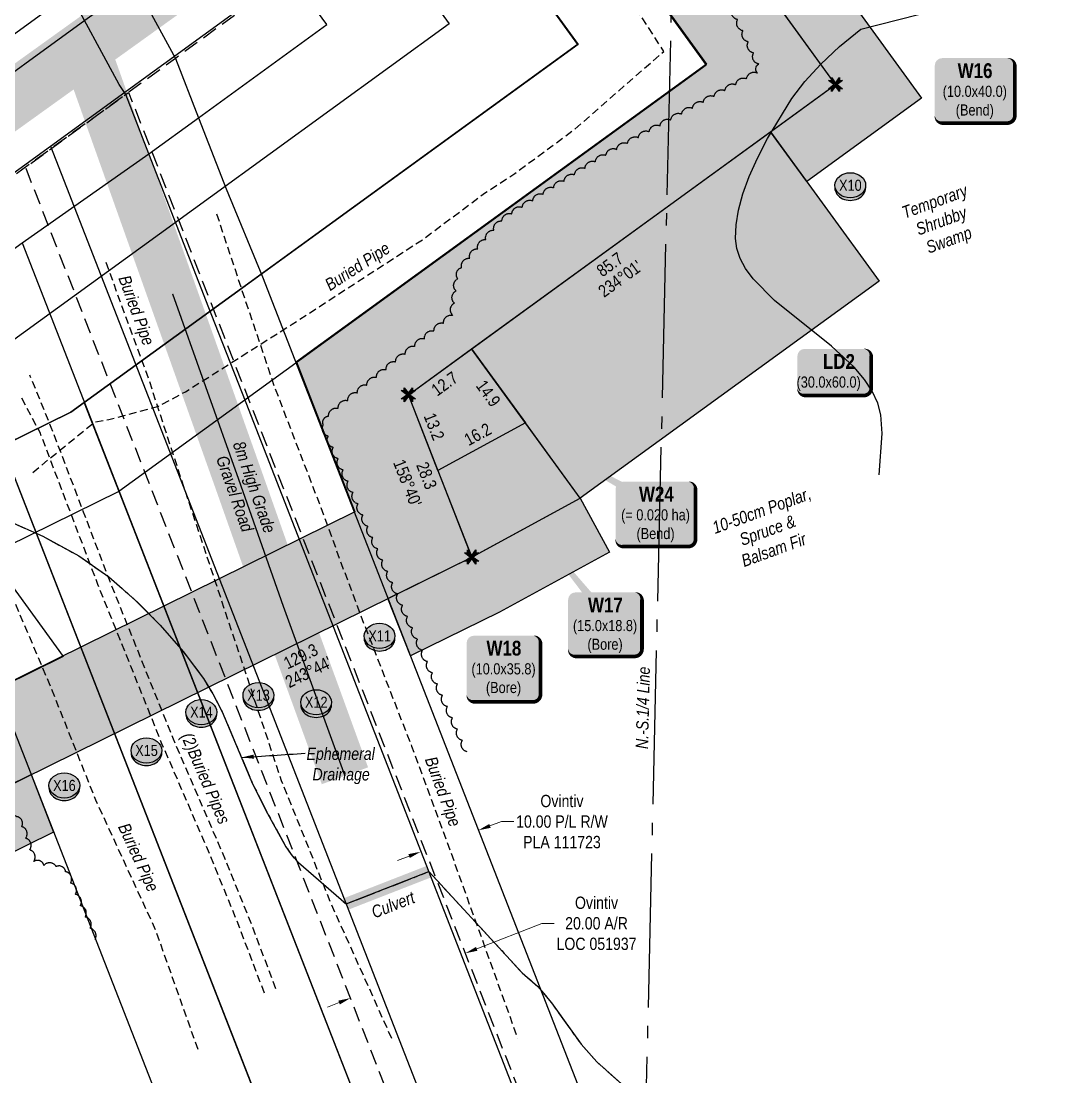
# Model space of a CAD drawing. Extents: x 391856 to 401992, y 6055951 to 6064954.
# Drawn here: x 393335 to 394171, y 6060499 to 6061356 of the extents above; entities that cross this region are included whole.
import ezdxf
from ezdxf.enums import TextEntityAlignment as Align

# ---------------------------------------------------------------- set-up
doc = ezdxf.new("R2010")
doc.units = 0
doc.header["$LTSCALE"] = 5
doc.header["$PDSIZE"] = 0.5
for name, pattern in [('0', [1, 1, 0]), ('foc-ACCESSROAD', [3.75, 2.5, -1.25]), ('foc-QUARTERLINE', [33, 25, -3, 2, -3]), ('foc-TOPO-ephemeral', [6.25, 3.125, -0.625, 0.625, -0.625, 0.625, -0.625]), ('UG_PIPE', [1.875, 1.25, -0.625])]:
    doc.linetypes.add(name, pattern=pattern)
doc.layers.get('Defpoints').update_dxf_attribs({"color": 9})
for name, color, linetype, lineweight in [('AS-GENERAL', 48, 'Continuous', 18), ('F-AR-T', 190, 'Continuous', 9), ('F-RW-T', 190, 'Continuous', 9), ('T-TEXT', 48, 'Continuous', 18)]:
    doc.layers.add(name, color=color, linetype=linetype, lineweight=lineweight)
for name, color, linetype in [('AS-PIPE-UG', 44, 'UG_PIPE'), ('AS-PIPE-UG-T', 44, 'Continuous'), ('AS-ROADS', 254, 'Continuous'), ('C-RW', 13, 'Continuous'), ('F-AR', 190, 'foc-ACCESSROAD'), ('F-RW', 190, 'Continuous'), ('L-BD1', 253, 'Continuous'), ('L-MON', 1, 'Continuous'), ('L-QSEC', 8, 'foc-QUARTERLINE'), ('P-CROSSINGS', 250, 'Continuous'), ('P-PROPOSED', 10, 'Continuous'), ('P-PROPOSED-H', 21, 'Continuous'), ('P-TEMP-BLOCKS', 250, 'Continuous'), ('P-TEMP-BLUE', 146, 'Continuous'), ('T-BUSH', 110, '0'), ('T-BUSH-T', 110, 'Continuous'), ('T-DRAW', 143, 'foc-TOPO-ephemeral'), ('T-WATER-T', 170, 'Continuous'), ('WETLAND', 143, 'Continuous'), ('WETLAND-T', 146, 'Continuous')]:
    doc.layers.add(name, color=color, linetype=linetype)
doc.layers.add('P-TEMP-BLUE-H', color=7, linetype='Continuous', true_color=0x99e6ff)
doc.styles.add('80', font='ARIALN.TTF', dxfattribs={"height": 10})
doc.styles.add('80CG', font='ARIALN.TTF', dxfattribs={"height": 10})
doc.styles.add('80L', font='ARIALN.TTF', dxfattribs={"height": 10})
doc.styles.add('BOLD', font='ARIALNB.TTF')
doc.styles.add('Crossing', font='ARIALN.TTF', dxfattribs={"height": 10})
doc.styles.add('foc-LtypeFont', font='ARIALN.TTF', dxfattribs={"height": 7.35})
doc.linetypes.add('foc-TOPO-flowdirection-NOLINE', pattern='A,0,[">",foc-LtypeFont,S=0.3,R=0,X=0,Y=-0.945],-20,[">",foc-LtypeFont,S=0.3,R=0,X=0,Y=-0.945],0', length=20)
doc.dimstyles.new('Compass 5 000', dxfattribs={"dimscale": 5, "dimtxt": 9, "dimasz": 2, "dimexe": 0.2, "dimexo": 0.0625, "dimgap": 0.5, "dimtad": 0, "dimtih": 1, "dimtoh": 1, "dimzin": 0, "dimdsep": 46, "dimtxsty": '80CG', "dimcen": 0.1, "dimse1": 1, "dimse2": 1, "dimclrd": 256, "dimclrt": 256, "dimaunit": 1, "dimadec": 4, "dimazin": 0, "dimtfac": 0.06, "dimtofl": 0, "dimtmove": 0, "dimatfit": 1, "dimfxl": 0.2, "dimtolj": 1, "dimtzin": 0, "dimlwd": -1, "dimarcsym": 0})

# ---------------------------------------------------------------- blocks, each defined once
blk = doc.blocks.new('*U153')
at = {"true_color": 0x99e6ff}
h = blk.add_hatch(color=141, dxfattribs=at)
edge = h.paths.add_edge_path()
edge.add_line((-24, -35.25), (24, -35.25))
edge.add_arc((24, -29.25), 6, 270, 360)
edge.add_line((30, -29.25), (30, 12.5))
edge.add_arc((24, 12.5), 6, 0, 90)
edge.add_line((24, 18.5), (-24, 18.5))
edge.add_arc((-24, 12.5), 6, 90, 180)
edge.add_line((-30, 12.5), (-30, -29.25))
edge.add_arc((-24, -29.25), 6, 180, 270)
at = {"color": 250, "flags": 128}
blk.add_lwpolyline([(-24, -35.25, 3, 3, 0), (24, -35.25, 3, 3, 0.414214), (30, -29.25, 3, 3, 0), (30, 12.5, 3, 0, 0.414214), (24, 18.5, 0, 0, 0), (-24, 18.5, 0, 0, 0.414214), (-30, 12.5, 0, 0, 0), (-30, -29.25, 0, 3, 0.414214)], format="xyseb", close=True, dxfattribs=at)
at = {"flags": 128}
blk.add_lwpolyline([(-15.81, 2.55, 0, 7.5, 0), (0, 0, 0, 0, 0)], format="xyseb", dxfattribs=at)
at = {"color": 250}
for tag, p, height, style in [('TEMP_AREA_W1_001', (-9.21, 2.24), 12, 'BOLD'), ('ENTER_TEXT_001', (-30.66, -12.93), 9, '80')]:
    blk.add_attdef(tag, p, '', height=height, dxfattribs=dict(at, style=style))
blk = doc.blocks.new('*U151')
at = {"true_color": 0x99e6ff}
h = blk.add_hatch(color=141, dxfattribs=at)
edge = h.paths.add_edge_path()
edge.add_line((-24, -19.36), (24, -19.36))
edge.add_arc((24, -13.36), 6, 270, 360)
edge.add_line((30, -13.36), (30, 12.5))
edge.add_arc((24, 12.5), 6, 0, 90)
edge.add_line((24, 18.5), (-24, 18.5))
edge.add_arc((-24, 12.5), 6, 90, 180)
edge.add_line((-30, 12.5), (-30, -13.36))
edge.add_arc((-24, -13.36), 6, 180, 270)
at = {"color": 250, "flags": 128}
blk.add_lwpolyline([(-24, -19.36, 3, 3, 0), (24, -19.36, 3, 3, 0.414214), (30, -13.36, 3, 3, 0), (30, 12.5, 3, 0, 0.414214), (24, 18.5, 0, 0, 0), (-24, 18.5, 0, 0, 0.414214), (-30, 12.5, 0, 0, 0), (-30, -13.36, 0, 3, 0.414214)], format="xyseb", close=True, dxfattribs=at)
at = {"flags": 128}
blk.add_lwpolyline([(-12.84, 5.41, 0, 7.5, 0), (0, 0, 0, 0, 0)], format="xyseb", dxfattribs=at)
at = {"color": 250}
for tag, p, height, style in [('TEMP_AREA_W1_001', (-9.21, 2.24), 12, 'BOLD'), ('ENTER_TEXT_001', (-30.66, -12.93), 9, '80')]:
    blk.add_attdef(tag, p, '', height=height, dxfattribs=dict(at, style=style))
blk = doc.blocks.new('*U152')
at = {"true_color": 0x99e6ff}
h = blk.add_hatch(color=141, dxfattribs=at)
edge = h.paths.add_edge_path()
edge.add_line((-24, -33.48), (24, -33.48))
edge.add_arc((24, -27.48), 6, 270, 360)
edge.add_line((30, -27.48), (30, 12.5))
edge.add_arc((24, 12.5), 6, 0, 90)
edge.add_line((24, 18.5), (-24, 18.5))
edge.add_arc((-24, 12.5), 6, 90, 180)
edge.add_line((-30, 12.5), (-30, -27.48))
edge.add_arc((-24, -27.48), 6, 180, 270)
at = {"flags": 128}
blk.add_lwpolyline([(-69.34, 85.49, 0, 7.5, 0), (0, 0, 0, 0, 0)], format="xyseb", dxfattribs=at)
at = {"color": 250, "flags": 128}
blk.add_lwpolyline([(-24, -33.48, 3, 3, 0), (24, -33.48, 3, 3, 0.414214), (30, -27.48, 3, 3, 0), (30, 12.5, 3, 0, 0.414214), (24, 18.5, 0, 0, 0), (-24, 18.5, 0, 0, 0.414214), (-30, 12.5, 0, 0, 0), (-30, -27.48, 0, 3, 0.414214)], format="xyseb", close=True, dxfattribs=at)
at = {"color": 250}
for tag, p, height, style in [('TEMP_AREA_W1_001', (-9.21, 2.24), 12, 'BOLD'), ('ENTER_TEXT_001', (-30.66, -12.93), 9, '80')]:
    blk.add_attdef(tag, p, '', height=height, dxfattribs=dict(at, style=style))
blk = doc.blocks.new('*D144')
at = {"layer": 'Defpoints', "color": 0, "transparency": 16777216}
for p in [(393619.81, 6060793.01), (393526.63, 6060756.65), (393602.19, 6060563)]:
    blk.add_point(p, dxfattribs=at)
at = {"layer": 'F-AR-T', "transparency": 16777216}
for p, q in [((393704.69, 6060602.99), (393757.66, 6060623.66)), ((393757.66, 6060623.66), (393767.66, 6060623.66)), ((393592.87, 6060559.36), (393583.56, 6060555.73))]:
    blk.add_line(p, q, dxfattribs=at)
for points in [[(393704.08, 6060604.55), (393705.3, 6060601.44), (393695.37, 6060599.36)], [(393592.27, 6060560.92), (393593.48, 6060557.81), (393602.19, 6060563)]]:
    blk.add_solid(points, dxfattribs=at)
at = {"layer": 'F-AR-T', "transparency": 16777216, "insert": (393801.97, 6060623.66), "char_height": 10, "attachment_point": 5, "style": '80CG'}
blk.add_mtext('\\A1;Ovintiv\\P20.00 A/R\\PLOC 051937', dxfattribs=at)
blk = doc.blocks.new('*D146')
at = {"layer": 'Defpoints', "color": 0, "transparency": 16777216}
for p in [(393706.05, 6060699.28), (393975.61, 6059975.68), (393928.71, 6059958.21)]:
    blk.add_point(p, dxfattribs=at)
at = {"layer": 'F-RW-T', "transparency": 16777216}
for p, q in [((393715.42, 6060702.77), (393724.82, 6060706.27)), ((393724.82, 6060706.27), (393734.82, 6060706.27)), ((393649.78, 6060678.32), (393640.41, 6060674.83))]:
    blk.add_line(p, q, dxfattribs=at)
for points in [[(393714.84, 6060704.34), (393716, 6060701.21), (393706.05, 6060699.28)], [(393649.2, 6060679.88), (393650.36, 6060676.76), (393659.15, 6060681.81)]]:
    blk.add_solid(points, dxfattribs=at)
at = {"layer": 'F-RW-T', "transparency": 16777216, "insert": (393773.9, 6060706.27), "char_height": 10, "attachment_point": 5, "style": '80CG'}
blk.add_mtext('\\A1;Ovintiv\\P10.00 P/L R/W\\PPLA 111723', dxfattribs=at)
blk = doc.blocks.new('TEMP')
h = blk.add_hatch(color=255)
h.dxf.hatch_style = 1
h.paths.add_polyline_path([(0, 0.25), (-0.67, 1.15), (-0.67, 0.67), (-1.15, 0.67), (-0.25, 0), (-1.15, -0.67), (-0.67, -0.67), (-0.67, -1.15), (0, -0.25), (0.67, -1.15), (0.67, -0.67), (1.15, -0.67), (0.25, 0), (1.15, 0.67), (0.67, 0.67), (0.67, 1.15)])
h.paths.add_polyline_path([(0.57, 0.85), (0.57, 0.57), (0.85, 0.57), (0.08, 0), (0.85, -0.57), (0.57, -0.57), (0.57, -0.85), (0, -0.08), (-0.57, -0.85), (-0.57, -0.57), (-0.85, -0.57), (-0.08, 0), (-0.85, 0.57), (-0.57, 0.57), (-0.57, 0.85), (0, 0.08)], flags=16)
h = blk.add_hatch(color=1)
h.dxf.hatch_style = 1
h.paths.add_polyline_path([(0, 0.08), (-0.57, 0.85), (-0.57, 0.57), (-0.85, 0.57), (-0.08, 0), (-0.85, -0.57), (-0.57, -0.57), (-0.57, -0.85), (0, -0.08), (0.57, -0.85), (0.57, -0.57), (0.85, -0.57), (0.08, 0), (0.85, 0.57), (0.57, 0.57), (0.57, 0.85)])
at = {"color": 1}
for p, q in [((-0.08, 0), (0.08, 0)), ((0, 0.08), (0, -0.08))]:
    blk.add_line(p, q, dxfattribs=at)
at = {"color": 255, "flags": 128}
blk.add_lwpolyline([(-0.25, 0), (-1.15, 0.67), (-0.67, 0.67), (-0.67, 1.15), (0, 0.25), (0.67, 1.15), (0.67, 0.67), (1.15, 0.67), (0.25, 0), (1.15, -0.67), (0.67, -0.67), (0.67, -1.15), (0, -0.25), (-0.67, -1.15), (-0.67, -0.67), (-1.15, -0.67)], close=True, dxfattribs=at)
at = {"color": 1, "flags": 128}
blk.add_lwpolyline([(-0.08, 0), (-0.85, 0.57), (-0.57, 0.57), (-0.57, 0.85), (0, 0.08), (0.57, 0.85), (0.57, 0.57), (0.85, 0.57), (0.08, 0), (0.85, -0.57), (0.57, -0.57), (0.57, -0.85), (0, -0.08), (-0.57, -0.85), (-0.57, -0.57), (-0.85, -0.57)], close=True, dxfattribs=at)
blk = doc.blocks.new('*U150')
at = {"true_color": 0x99e6ff}
h = blk.add_hatch(color=141, dxfattribs=at)
edge = h.paths.add_edge_path()
edge.add_line((-26.5, -34.2), (26.5, -34.2))
edge.add_arc((26.5, -28.2), 6, 270, 360)
edge.add_line((32.5, -28.2), (32.5, 12.5))
edge.add_arc((26.5, 12.5), 6, 0, 90)
edge.add_line((26.5, 18.5), (-26.5, 18.5))
edge.add_arc((-26.5, 12.5), 6, 90, 180)
edge.add_line((-32.5, 12.5), (-32.5, -28.2))
edge.add_arc((-26.5, -28.2), 6, 180, 270)
at = {"color": 250, "flags": 128}
blk.add_lwpolyline([(-26.5, -34.2, 3, 3, 0), (26.5, -34.2, 3, 3, 0.414214), (32.5, -28.2, 3, 3, 0), (32.5, 12.5, 3, 0, 0.414214), (26.5, 18.5, 0, 0, 0), (-26.5, 18.5, 0, 0, 0.414214), (-32.5, 12.5, 0, 0, 0), (-32.5, -28.2, 0, 3, 0.414214)], format="xyseb", close=True, dxfattribs=at)
at = {"flags": 128}
blk.add_lwpolyline([(-26.01, -5.61, 0, 7.5, 0), (0, 0, 0, 0, 0)], format="xyseb", dxfattribs=at)
at = {"color": 250}
for tag, p, height, style in [('TEMP_AREA_W1_001', (-9.21, 2.24), 12, 'BOLD'), ('ENTER_TEXT_001', (-30.66, -12.93), 9, '80')]:
    blk.add_attdef(tag, p, '', height=height, dxfattribs=dict(at, style=style))
blk = doc.blocks.new('xing2')
h = blk.add_hatch(color=50)
h.dxf.hatch_style = 1
edge = h.paths.add_edge_path()
edge.add_ellipse((0, 0), major_axis=(-12.5, 0), ratio=0.816297, start_angle=0, end_angle=360)
h = blk.add_hatch(color=250)
h.dxf.hatch_style = 1
edge = h.paths.add_edge_path()
edge.add_ellipse((0, -2.05), major_axis=(-12.5, 0), ratio=0.816297, start_angle=0, end_angle=180)
edge.add_line((12.5, -2.05), (12.5, 0))
edge.add_ellipse((0, 0), major_axis=(-12.5, 0), ratio=0.816297, start_angle=0, end_angle=180, ccw=False)
edge.add_line((-12.5, 0), (-12.5, -2.05))
at = {"color": 250}
blk.add_ellipse((0, 0), major_axis=(-12.5, 0), ratio=0.816297, dxfattribs=at)
blk.add_ellipse((0, -2.05), major_axis=(-12.5, 0), ratio=0.816297, start_param=0, end_param=3.141593, dxfattribs=at)
at = {"color": 250, "style": 'Crossing'}
blk.add_attdef('CROSSING', text='', height=9, dxfattribs=at).set_placement((0.09, 0.02), align=Align.MIDDLE_CENTER)
at = {"color": 250, "style": 'Crossing', "flags": 1}
for tag, p in [('OWNER', (0.09, -12.49)), ('DESCRIPTION', (0.09, -25.77)), ('LOCATION', (0.09, -39.3)), ('DWG_REF', (0.09, -52.84))]:
    blk.add_attdef(tag, text='', height=9, dxfattribs=at).set_placement(p, align=Align.MIDDLE_CENTER)
blk = doc.blocks.new('*U254')
at = {"true_color": 0x99e6ff}
h = blk.add_hatch(color=141, dxfattribs=at)
edge = h.paths.add_edge_path()
edge.add_line((-26.5, -34.2), (26.5, -34.2))
edge.add_arc((26.5, -28.2), 6, 270, 360)
edge.add_line((32.5, -28.2), (32.5, 12.5))
edge.add_arc((26.5, 12.5), 6, 0, 90)
edge.add_line((26.5, 18.5), (-26.5, 18.5))
edge.add_arc((-26.5, 12.5), 6, 90, 180)
edge.add_line((-32.5, 12.5), (-32.5, -28.2))
edge.add_arc((-26.5, -28.2), 6, 180, 270)
at = {"flags": 128}
blk.add_lwpolyline([(-118.68, 65.74, 0, 7.5, 0), (0, 0, 0, 0, 0)], format="xyseb", dxfattribs=at)
at = {"color": 250, "flags": 128}
blk.add_lwpolyline([(-26.5, -34.2, 3, 3, 0), (26.5, -34.2, 3, 3, 0.414214), (32.5, -28.2, 3, 3, 0), (32.5, 12.5, 3, 0, 0.414214), (26.5, 18.5, 0, 0, 0), (-26.5, 18.5, 0, 0, 0.414214), (-32.5, 12.5, 0, 0, 0), (-32.5, -28.2, 0, 3, 0.414214)], format="xyseb", close=True, dxfattribs=at)
at = {"color": 250}
for tag, p, height, style in [('TEMP_AREA_W1_001', (-9.21, 2.24), 12, 'BOLD'), ('ENTER_TEXT_001', (-30.66, -12.93), 9, '80')]:
    blk.add_attdef(tag, p, '', height=height, dxfattribs=dict(at, style=style))

msp = doc.modelspace()

# ---------------------------------------------------------------- hatches: boundary and pattern name
at = {"layer": 'P-PROPOSED-H'}
h = msp.add_hatch(color=256, dxfattribs=at)
h.dxf.hatch_style = 1
h.paths.add_polyline_path([(394050.214, 6061603.615), (394006.097, 6061664.267), (393768.327, 6061491.32), (393891.37, 6061321.399), (393558.245, 6061079.499), (393605.71, 6060957.896), (393075.864, 6060696.446), (393023.159, 6060641.287), (392529.649, 6061046.609), (392482.049, 6060988.651), (393029.321, 6060539.174), (393120.935, 6060635.052), (393700.591, 6060921.081), (393649.164, 6061052.833), (393996.045, 6061304.721), (393872.967, 6061474.69)])
at = {"layer": 'P-TEMP-BLUE-H'}
h = msp.add_hatch(color=256, dxfattribs=at)
h.dxf.hatch_style = 1
h.paths.add_polyline_path([(393972.698, 6061225.976), (393943.319, 6061266.434), (393996.045, 6061304.721), (393946.248, 6061373.49), (393986.746, 6061402.815), (394065.828, 6061293.603)])
h = msp.add_hatch(color=256, dxfattribs=at)
h.dxf.hatch_style = 1
h.paths.add_polyline_path([(393943.319, 6061266.434), (394031.46, 6061145.064), (393788.719, 6060968.782), (393700.571, 6061090.162)])
h = msp.add_hatch(color=256, dxfattribs=at)
h.dxf.hatch_style = 1
h.paths.add_polyline_path([(393673.109, 6060991.488), (393649.164, 6061052.833), (393700.571, 6061090.162), (393744.261, 6061030)])
h = msp.add_hatch(color=256, dxfattribs=at)
h.dxf.hatch_style = 1
h.paths.add_polyline_path([(393700.591, 6060921.081), (393788.719, 6060968.782), (393744.261, 6061030), (393673.109, 6060991.488)])
h = msp.add_hatch(color=256, dxfattribs=at)
h.dxf.hatch_style = 1
h.paths.add_polyline_path([(393632.576, 6060887.519), (393700.085, 6060920.827), (393788.719, 6060968.782), (393812.501, 6060925.087), (393723.107, 6060876.432), (393650.824, 6060840.768)])
h = msp.add_hatch(color=256, dxfattribs=at)
h.dxf.hatch_style = 1
h.paths.add_polyline_path([(393342.849, 6060744.554), (393361.094, 6060697.802), (393183.681, 6060610.258), (393161.558, 6060655.097)])

# ---------------------------------------------------------------- linework, layer by layer
at = {"layer": 'AS-GENERAL', "const_width": 10, "flags": 128}
msp.add_lwpolyline([(393665.839, 6060665.664), (393598.614, 6060639.426)], dxfattribs=at)
at = {"layer": 'AS-PIPE-UG', "flags": 128}
for points in [[(393344.16, 6060989.722), (393344.165, 6060989.752), (393394.35, 6061030.778), (393394.35, 6061030.803), (393405.924, 6061032.739), (393405.929, 6061032.769), (393446.435, 6061043.678), (393446.435, 6061043.703), (393468.238, 6061055.317), (393468.238, 6061055.342), (393554.902, 6061110.178), (393554.902, 6061110.204), (393661.178, 6061179.145), (393661.183, 6061179.175), (393711.872, 6061217.06), (393711.872, 6061217.085), (393735.641, 6061232.566), (393784.39, 6061268.53), (393856.613, 6061331.594), (393816.853, 6061393.463), (393759.306, 6061476.325), (393755.744, 6061483.288), (393755.659, 6061490.145), (393761.071, 6061499.139), (393767.964, 6061505.351), (393794.134, 6061523.248), (393854.432, 6061566.9), (393900.98, 6061600.898), (393936.454, 6061628.644), (393997.398, 6061675.267), (393997.852, 6061675.601)], [(393493.468, 6061199.768), (393513.936, 6061137.714), (393540.606, 6061058.794), (393578.086, 6060961.221), (393594.662, 6060915.858), (393612.904, 6060867.4), (393651.779, 6060767.451), (393686.007, 6060674.55), (393737.892, 6060530.374)], [(393635.698, 6060530.254), (393586.664, 6060639.201), (393546.248, 6060739.345), (393464.337, 6060985.735), (393438.602, 6061064.971), (393403.133, 6061161.713)], [(393541.613, 6060570.609), (393519.359, 6060629.292), (393497.424, 6060682.944), (393458.325, 6060773.343), (393406.398, 6060902.452), (393359.202, 6061026.37), (393341.779, 6061068.702)], [(393532.263, 6060567.064), (393510.054, 6060625.626), (393488.206, 6060679.067), (393449.096, 6060769.492), (393397.086, 6060898.807), (393350.082, 6061022.219), (393335.157, 6061050.18)], [(393478.387, 6060521.256), (393443.889, 6060618.398), (393395.42, 6060723.624), (393357.78, 6060818.191), (393302.434, 6060947.906), (393275.444, 6060984.195), (393245.967, 6061019.969), (393226.355, 6061041.947)]]:
    msp.add_lwpolyline(points, dxfattribs=at)
at = {"layer": 'AS-ROADS', "flags": 128}
for points, const_width in [([(392915.644, 6060996.96), (393950.876, 6061740.185)], 45), ([(393386.409, 6061334.936), (393511.1, 6060984.38), (393547.534, 6060881.215), (393597.658, 6060743.487)], 40)]:
    msp.add_lwpolyline(points, dxfattribs=dict(at, const_width=const_width))
msp.add_lwpolyline([(393457.629, 6061134.708), (393457.629, 6061134.733), (393511.1, 6060984.38), (393511.1, 6060984.405), (393547.534, 6060881.215), (393547.534, 6060881.24), (393597.658, 6060743.487), (393597.663, 6060743.512)], dxfattribs=at)
at = {"layer": 'C-RW'}
for points in [[(393976.986, 6061704.289), (393678.072, 6061486.866), (393786.417, 6061337.242), (393516.7, 6061141.384), (393375.101, 6061038.699), (392969.171, 6060838.896), (392942.102, 6060810.609), (392908.128, 6060773.789), (392814.181, 6060670.627), (392675.146, 6060641.233), (392427.45, 6060350.718)], [(394006.397, 6061663.854), (393768.049, 6061490.486), (393891.092, 6061320.565), (393560.769, 6061080.697), (393413.957, 6060974.231), (393014.19, 6060777.462), (392996.76, 6060759.248), (392963.415, 6060723.109), (392853.351, 6060602.251), (392715.626, 6060573.133), (392481.938, 6060299.017)], [(393560.769, 6061080.667), (393413.957, 6060974.231), (393014.19, 6060777.462), (392996.76, 6060759.248), (392408.145, 6061273.336), (392441.035, 6061310.995), (392977.104, 6060842.801), (393375.106, 6061038.701), (393516.747, 6061141.388)]]:
    msp.add_lwpolyline(points, dxfattribs=at)
at = {"layer": 'C-RW', "flags": 128}
msp.add_lwpolyline([(392575.838, 6061194.046), (392892.676, 6060916.539), (392893.395, 6060917.293), (393358.513, 6061254.598), (393976.966, 6061704.317)], dxfattribs=at)
at = {"layer": 'F-AR', "flags": 128}
for points in [[(393978.446, 6061702.282), (393868.419, 6061622.419), (393675.118, 6061482.018), (393614.407, 6061437.957), (393553.586, 6061393.891), (393460.029, 6061325.976), (393419.63, 6061296.661), (393356.946, 6061251.159), (393335.957, 6061235.927), (393225.181, 6061155.514), (393164.466, 6061111.443), (393083.55, 6061052.712), (392890.231, 6060912.392), (392859.035, 6060879.532), (392802.642, 6060929.096), (392786.222, 6060943.52), (392639.257, 6061072.647), (392582.035, 6061122.923), (392409.297, 6061274.703), (392328.076, 6061346.073), (392225.426, 6061436.267)], [(393739.375, 6060212.273), (393338.306, 6061237.631), (393421.939, 6061298.336), (393832.504, 6060248.701)]]:
    msp.add_lwpolyline(points, dxfattribs=at)
at = {"layer": 'F-RW'}
msp.add_line((393232.707, 6061027.697), (393368.783, 6060840.289), dxfattribs=at)
for points in [[(393590.031, 6061649.162), (393587.959, 6061625.253), (393576.135, 6061618.539), (393510.441, 6061581.225), (393500.999, 6061575.863), (393480.583, 6061532.888), (393481.636, 6061526.959), (393489.64, 6061481.961), (393491.725, 6061470.234), (393497.559, 6061437.42), (393427.225, 6061386.31), (393386.33, 6061356.594), (393185.263, 6061210.491), (393124.57, 6061166.391), (393071.379, 6061127.74), (393039.829, 6061112.925), (392965.688, 6061078.112), (392948.159, 6061077.626), (392908.86, 6061076.539), (392874.239, 6061099.51), (392343.761, 6061569.759)], [(393570.725, 6061635.58), (393678.311, 6061487.277), (393787.108, 6061337.306), (393532.603, 6061152.675), (393385.996, 6061046.319), (393414.283, 6060973.879), (393715.349, 6060202.876)], [(393509.377, 6061592.422), (393617.603, 6061443.236), (393682.36, 6061353.973), (393488.562, 6061213.383), (393295.06, 6061073.006), (393344.42, 6060946.599), (393645.502, 6060175.555)], [(392360.345, 6061588.467), (392889.519, 6061119.374), (392905.459, 6061108.801), (392916.085, 6061101.748), (392959.782, 6061102.956), (393025.085, 6061133.338), (393058.604, 6061149.359), (393109.882, 6061186.621), (393170.574, 6061230.72), (393374.355, 6061378.797), (393415.182, 6061408.462), (393470.205, 6061448.447), (393469.222, 6061453.98), (393459.141, 6061510.68), (393456.005, 6061528.315), (393454.568, 6061536.391), (393467.035, 6061562.634)], [(393369.149, 6061493.772), (393387.914, 6061458.98), (393412.648, 6061413.122), (393460.029, 6061325.976), (393478.616, 6061277.695), (393501.25, 6061219.973), (393530.756, 6061148.69), (393558.862, 6061076.37), (393839.261, 6060358.001), (393875.524, 6060265.528)], [(393829.057, 6060247.353), (393517.351, 6061046.225), (393489.155, 6061118.494), (393460.97, 6061190.738), (393438.42, 6061248.518), (393419.63, 6061296.661), (393414.313, 6061304.708), (393371.768, 6061383.592), (393347.088, 6061429.344), (393327.965, 6061464.799)], [(392633.382, 6061143.002), (392647.329, 6061040.45), (392815.644, 6060835.832), (392893.395, 6060917.293), (393358.513, 6061254.598), (393761.894, 6060221.082)], [(392575.977, 6061194.071), (392599.697, 6061019.648), (392780.842, 6060799.433), (392812.865, 6060760.504), (392926.427, 6060879.483), (393335.469, 6061176.122), (393715.33, 6060202.868)], [(393368.783, 6060840.289), (393075.586, 6060695.611), (392919.455, 6060532.213), (392575.979, 6060250.581)]]:
    msp.add_lwpolyline(points, dxfattribs=at)
at = {"layer": 'F-RW', "flags": 128}
for points in [[(393335.469, 6061176.122), (393335.469, 6061176.122), (393335.469, 6061176.122), (393438.42, 6061248.518), (393478.616, 6061277.695), (393582.961, 6061353.433), (393553.586, 6061393.891), (393495.937, 6061473.277), (393465.478, 6061515.279), (393443.233, 6061545.89)], [(393116.143, 6061315.783), (393297.865, 6061065.553), (393645.816, 6060175.678)], [(393575.969, 6060148.357), (393231.521, 6061029.274), (393054.794, 6061272.624)]]:
    msp.add_lwpolyline(points, dxfattribs=at)
at = {"layer": 'L-QSEC', "flags": 128}
msp.add_lwpolyline([(393873.324, 6061835.021), (393836.779, 6060250.373)], dxfattribs=at)
at = {"layer": 'P-CROSSINGS', "flags": 128}
msp.add_lwpolyline([(393700.591, 6060921.081), (393788.719, 6060968.782)], dxfattribs=at)
at = {"layer": 'P-PROPOSED', "flags": 128}
msp.add_lwpolyline([(394006.097, 6061664.267), (393768.327, 6061491.32), (393891.37, 6061321.399), (393558.245, 6061079.499), (393605.71, 6060957.896), (393075.864, 6060696.446), (393023.159, 6060641.287), (392529.649, 6061046.609), (392482.049, 6060988.651), (393029.321, 6060539.174), (393120.935, 6060635.052), (393700.591, 6060921.081), (393649.164, 6061052.833), (393996.045, 6061304.721), (393872.967, 6061474.69), (394050.214, 6061603.615)], dxfattribs=at)
at = {"layer": 'P-TEMP-BLUE', "flags": 128}
for points in [[(393972.698, 6061225.976), (393943.319, 6061266.434), (393996.045, 6061304.721), (393946.248, 6061373.49), (393986.746, 6061402.815), (394065.828, 6061293.603)], [(393943.319, 6061266.434), (394031.46, 6061145.064), (393788.719, 6060968.782), (393700.571, 6061090.162)], [(393673.109, 6060991.488), (393649.164, 6061052.833), (393700.571, 6061090.162), (393744.261, 6061030)], [(393700.591, 6060921.081), (393788.719, 6060968.782), (393744.261, 6061030), (393673.109, 6060991.488)], [(393632.576, 6060887.519), (393700.085, 6060920.827), (393788.719, 6060968.782), (393812.501, 6060925.087), (393723.107, 6060876.432), (393650.824, 6060840.768)], [(393342.849, 6060744.554), (393361.094, 6060697.802), (393183.681, 6060610.258), (393161.558, 6060655.097)]]:
    msp.add_lwpolyline(points, close=True, dxfattribs=at)
at = {"layer": 'T-BUSH', "flags": 128}
for points in [[(393696.85, 6060763.014, -0.520567), (393693.069, 6060772.215, -0.5205671), (393689.021, 6060781.359, -0.5205671), (393684.973, 6060790.503, -0.5205671), (393680.925, 6060799.647, -0.5205671), (393676.877, 6060808.791, -0.5205671), (393672.829, 6060817.935, -0.5205671), (393668.781, 6060827.079, -0.5205671), (393664.733, 6060836.223, -0.5205671), (393660.684, 6060845.367, -0.5205671), (393656.636, 6060854.511, -0.5205671), (393652.588, 6060863.655, -0.5205671), (393648.54, 6060872.799, -0.5205671), (393644.492, 6060881.943, -0.5205671), (393640.461, 6060891.093, -0.5205671), (393636.438, 6060900.247, -0.5205671), (393632.415, 6060909.402, -0.5205671), (393628.391, 6060918.557, -0.5205671), (393624.368, 6060927.712, -0.5205671), (393620.345, 6060936.867, -0.5205671), (393616.321, 6060946.022, -0.5205671), (393612.298, 6060955.177, -0.5205671), (393608.275, 6060964.332, -0.5205671), (393604.252, 6060973.487, -0.5205671), (393600.228, 6060982.642, -0.5205671), (393596.205, 6060991.797, -0.5205671), (393592.182, 6061000.952, -0.5205671), (393588.158, 6061010.107, -0.5205671), (393584.135, 6061019.262, -0.5205671), (393580.112, 6061028.417, -0.5205671), (393584.384, 6061035.552, -0.5205671), (393592.165, 6061041.834, -0.5205671), (393599.946, 6061048.115, -0.5205671), (393607.727, 6061054.397, -0.5205671), (393615.508, 6061060.678, -0.5205671), (393623.289, 6061066.959, -0.5205671), (393631.07, 6061073.241, -0.5205671), (393638.851, 6061079.522, -0.5205671), (393646.632, 6061085.804, -0.5205671), (393654.413, 6061092.085, -0.5205671), (393662.194, 6061098.366, -0.5205671), (393669.975, 6061104.648, -0.5205671), (393677.756, 6061110.929, -0.5205671), (393685.311, 6061117.318, -0.5205671), (393686.533, 6061127.236, -0.5205671), (393687.885, 6061137.144, -0.5205671), (393689.237, 6061147.052, -0.5205671), (393692.434, 6061156.127, -0.5205671), (393698.973, 6061163.693, -0.5205671), (393705.512, 6061171.259, -0.5205671), (393712.051, 6061178.824, -0.5205671), (393718.59, 6061186.39, -0.5205671), (393725.129, 6061193.956, -0.5205671), (393733.178, 6061199.755, -0.5205671), (393741.669, 6061205.038, -0.5205671), (393750.16, 6061210.32, -0.5205671), (393758.651, 6061215.602, -0.5205671), (393767.142, 6061220.885, -0.5205671), (393775.633, 6061226.167, -0.5205671), (393784.124, 6061231.449, -0.5205671), (393792.615, 6061236.731, -0.5205671), (393801.106, 6061242.014, -0.5205671), (393809.597, 6061247.296, -0.5205671), (393818.364, 6061252.105, -0.5205671), (393827.152, 6061256.877, -0.5205671), (393835.939, 6061261.649, -0.5205671), (393844.727, 6061266.421, -0.5205671), (393853.515, 6061271.194, -0.5205671), (393862.303, 6061275.966, -0.5205671), (393871.091, 6061280.738, -0.5205671), (393879.878, 6061285.51, -0.5205671), (393888.666, 6061290.283, -0.5205671), (393897.454, 6061295.055, -0.5205671), (393906.242, 6061299.827, -0.5205671), (393915.03, 6061304.599, -0.5205671), (393923.817, 6061309.372, -0.5205671), (393932.605, 6061314.144, -0.5205671), (393933.806, 6061321.38, -0.5205671), (393929.5, 6061330.406, -0.5205671), (393925.193, 6061339.431, -0.5205671), (393920.887, 6061348.456, -0.5205671), (393916.581, 6061357.482, -0.5205671), (393912.274, 6061366.507, -0.5205671), (393907.968, 6061375.532, -0.5205671), (393903.662, 6061384.557, -0.5205671), (393899.356, 6061393.583, -0.5205671), (393895.049, 6061402.608, -0.5205671), (393890.743, 6061411.633, -0.5205671), (393886.437, 6061420.659, -0.5205671), (393882.13, 6061429.684, -0.5205671), (393877.824, 6061438.709, -0.5205671), (393871.171, 6061446.031, -0.5205671), (393863.925, 6061452.922, -0.5205671), (393856.678, 6061459.813, -0.5205671), (393849.431, 6061466.704, -0.5205671), (393842.185, 6061473.595, -0.5205671), (393846.659, 6061480.76, -0.5205671), (393853.576, 6061487.982, -0.5205671), (393860.493, 6061495.203, -0.5205671), (393867.41, 6061502.425, -0.5205671), (393874.327, 6061509.647, -0.5205671), (393881.245, 6061516.868, -0.5205671), (393888.162, 6061524.09, -0.5205671), (393895.079, 6061531.312, -0.5205671), (393901.996, 6061538.534, -0.5205671), (393908.913, 6061545.755, -0.5205671), (393915.83, 6061552.977, -0.5205671), (393922.747, 6061560.199, -0.5205671), (393917.256, 6061568.296, -0.5205671), (393911.422, 6061576.418, -0.5205671), (393910.598, 6061583.748, -0.5205671), (393918.651, 6061589.678, -0.5205671), (393926.703, 6061595.608, -0.5205671), (393934.755, 6061601.537, -0.5205671), (393942.807, 6061607.467, -0.5205671), (393950.859, 6061613.397, -0.5205671), (393958.912, 6061619.327, -0.5205671), (393966.964, 6061625.257, -0.5205671), (393975.016, 6061631.186, -0.5205671), (393983.068, 6061637.116, -0.5205671), (393991.12, 6061643.046, -0.5205671), (393999.173, 6061648.976, -0.5205671), (394007.225, 6061654.905, -0.2278209), (394009.401, 6061659.725, -0.2278209)], [(393394.672, 6060610.545, 0.5205671), (393390.703, 6060619.724, 0.5205671), (393386.734, 6060628.902, 0.5205671), (393382.766, 6060638.081, 0.5205671), (393378.797, 6060647.26, 0.5205671), (393374.828, 6060656.439, 0.5205671), (393370.859, 6060665.617, 0.5205671), (393363.154, 6060669.718, 0.5205671), (393353.21, 6060670.776, 0.5205671), (393344.914, 6060673.903, 0.5205671), (393341.662, 6060683.36, 0.5205671), (393338.409, 6060692.816, 0.5205671), (393335.156, 6060702.272, 0.5205671), (393331.301, 6060710.294, 0.5205671), (393322.273, 6060705.995, 0.5205671), (393313.244, 6060701.696, 0.5205671), (393304.216, 6060697.396, 0.5205671), (393295.187, 6060693.097, 0.5205671), (393286.158, 6060688.797, 0.5205671), (393277.13, 6060684.498, 0.5205671), (393268.101, 6060680.198, 0.5205671), (393260.772, 6060674.363, 0.5205671), (393257.4, 6060664.948, 0.5205671), (393250.645, 6060657.688, 0.5205671), (393243.542, 6060650.649, 0.5205671), (393236.438, 6060643.611, 0.5205671), (393229.335, 6060636.572, 0.5205671), (393222.232, 6060629.533, 0.5205671), (393217.791, 6060621.738, 0.5205671), (393220.128, 6060612.015, 0.5205671), (393222.465, 6060602.291, 0.5205671), (393218.262, 6060595.685, 0.5205671), (393209.238, 6060591.375, 0.5205671), (393200.214, 6060587.066, 0.5205671), (393191.191, 6060582.756, 0.5205671), (393182.167, 6060578.447, 0.5205671), (393173.143, 6060574.137, 0.5205671), (393164.119, 6060569.828, 0.5205671), (393155.096, 6060565.518, 0.5205671), (393146.072, 6060561.208, 0.5205671), (393137.048, 6060556.899, 0.5205671), (393128.272, 6060553.898, 0.5205671), (393121.444, 6060561.204, 0.5205671), (393114.616, 6060568.51, 0.5205671), (393107.788, 6060575.816, 0.5205671), (393100.96, 6060583.122, 0.5205671), (393094.132, 6060590.428, 0.5205671), (393087.304, 6060597.734, 0.5205671), (393080.476, 6060605.04, 0.5205671), (393072.603, 6060603.064, 0.5205671), (393064.322, 6060597.459, 0.5205671), (393056.04, 6060591.854, 0.5205671), (393047.759, 6060586.248, 0.5205671), (393039.478, 6060580.643, 0.5205671), (393031.576, 6060574.527, 0.5205671), (393023.819, 6060568.215, 0.5205671), (393016.063, 6060561.903, 0.5205671), (393008.307, 6060555.592, 0.5205671), (393000.55, 6060549.28, 0.5205671), (392994.558, 6060541.513, 0.5205671), (392989.834, 6060532.699, 0.5205671), (392985.111, 6060523.884, 0.5205671), (392979.067, 6060516.158, 0.5205671), (392971.321, 6060509.834, 0.5205671), (392963.575, 6060503.509, 0.5205671), (392955.829, 6060497.185, 0.5205671), (392948.082, 6060490.86, 0.5205671), (392940.336, 6060484.536, 0.5205671), (392932.594, 6060482.124, 0.5205671), (392924.859, 6060488.462, 0.5205671), (392917.125, 6060494.801, 0.5205671), (392909.39, 6060501.139, 0.5205671), (392901.655, 6060507.478, 0.5205671), (392893.757, 6060507.7, 0.5205671), (392885.695, 6060501.784, 0.5205671), (392877.633, 6060495.868, 0.5205671), (392869.57, 6060489.952, 0.5205671), (392861.508, 6060484.036, 0.5205671), (392853.446, 6060478.12, 0.5205671), (392845.383, 6060472.204, 0.5205671), (392837.321, 6060466.288, 0.5205671), (392829.259, 6060460.372, 0.5205671), (392821.197, 6060454.456, 0.5205671), (392813.134, 6060448.54, 0.5205671), (392805.46, 6060442.134, 0.5205671), (392797.846, 6060435.65, 0.5205671), (392790.233, 6060429.167, 0.5205671), (392782.619, 6060422.683, 0.5205671), (392775.006, 6060416.2, 0.5205671), (392767.392, 6060409.716, 0.5205671), (392759.779, 6060403.233, 0.5205671), (392752.166, 6060396.749, 0.5205671), (392744.552, 6060390.266, 0.5205671), (392736.939, 6060383.782, 0.5205671), (392729.325, 6060377.299, 0.5205671), (392721.712, 6060370.815, 0.5205671), (392714.098, 6060364.332, 0.5205671), (392706.633, 6060357.975, 0.5205671)]]:
    msp.add_lwpolyline(points, format="xyb", dxfattribs=at)
at = {"layer": 'T-DRAW', "linetype": 'foc-TOPO-flowdirection-NOLINE', "flags": 128}
msp.add_lwpolyline([(392947.514, 6061189.944), (392973.09, 6061178.336), (392986.866, 6061170.132), (392973.09, 6061178.336), (392986.866, 6061170.132), (392995.281, 6061162.455), (393003.04, 6061152.341), (393010.308, 6061139.804), (393029.89, 6061100.827), (393037.344, 6061089.883), (393045.266, 6061081.422), (393055.714, 6061069.052), (393068.63, 6061051.074), (393078.095, 6061039.32), (393119.971, 6061038.996), (393155.477, 6061022.021), (393240.984, 6060984.979), (393266.287, 6060973.971), (393325.423, 6060950.065), (393352.37, 6060937.93), (393381.701, 6060921.961), (393405.913, 6060904.894), (393427.419, 6060886.159), (393447.701, 6060865.84), (393466.267, 6060844.431), (393482.722, 6060822.387), (393490.451, 6060809.979), (393497.918, 6060795.546), (393522.71, 6060736.912), (393534.883, 6060712.859), (393549.755, 6060685.76), (393554.778, 6060678.627), (393559.927, 6060673.054), (393598.615, 6060639.426), (393665.839, 6060665.664), (393741.451, 6060583.62), (393754.395, 6060572.391), (393765.306, 6060559.186), (393789.414, 6060525.508), (393802.184, 6060511.268), (393841.98, 6060475.698), (393876.39, 6060449.166), (393912.386, 6060390.318), (393913.348, 6060388.438), (393917.604, 6060385.66), (393947.227, 6060371.169), (393950.748, 6060368.498), (393951.264, 6060366.592)], dxfattribs=at)
at = {"layer": 'T-DRAW', "flags": 128}
msp.add_lwpolyline([(392947.514, 6061189.944), (392973.09, 6061178.336), (392986.866, 6061170.132), (392973.09, 6061178.336), (392986.866, 6061170.132), (392995.281, 6061162.455), (393003.04, 6061152.341), (393010.308, 6061139.804), (393029.89, 6061100.827), (393037.344, 6061089.883), (393045.266, 6061081.422), (393055.714, 6061069.052), (393068.63, 6061051.074), (393078.095, 6061039.32), (393119.971, 6061038.996), (393155.477, 6061022.021), (393240.984, 6060984.979), (393266.287, 6060973.971), (393325.423, 6060950.065), (393352.37, 6060937.93), (393381.701, 6060921.961), (393405.913, 6060904.894), (393427.419, 6060886.159), (393447.701, 6060865.84), (393466.267, 6060844.431), (393482.722, 6060822.387), (393490.451, 6060809.979), (393497.918, 6060795.546), (393522.71, 6060736.912), (393534.883, 6060712.859), (393549.755, 6060685.76), (393554.778, 6060678.627), (393559.927, 6060673.054), (393598.615, 6060639.426), (393665.839, 6060665.664), (393741.451, 6060583.62), (393754.395, 6060572.391), (393765.306, 6060559.186), (393789.414, 6060525.508), (393802.184, 6060511.268), (393841.98, 6060475.698), (393876.39, 6060449.166), (393912.386, 6060390.318), (393913.348, 6060388.438), (393917.604, 6060385.66), (393947.227, 6060371.169), (393950.748, 6060368.498), (393951.264, 6060366.592)], dxfattribs=at)
at = {"layer": 'WETLAND', "flags": 128}
msp.add_lwpolyline([(394031.492, 6060987.892), (394033.833, 6061021.462), (394032.97, 6061036.533), (394030.361, 6061046.142), (394025.901, 6061055.704), (394019.549, 6061065.312), (394011.189, 6061075.146), (393992.667, 6061092.368), (393946.601, 6061129.395), (393929.135, 6061146.935), (393923.038, 6061155.277), (393918.663, 6061163.446), (393915.948, 6061171.564), (393914.87, 6061179.7), (393915.311, 6061190.747), (393917.312, 6061202.852), (393920.865, 6061215.974), (393925.951, 6061230.045), (393932.591, 6061245.08), (393940.681, 6061260.823), (393960.592, 6061293.27), (393971.145, 6061307.145), (393984.108, 6061321.287), (393999.303, 6061335.5), (394016.482, 6061349.554), (394170.938, 6061389.219)], dxfattribs=at)

# ---------------------------------------------------------------- block references
at = {"layer": 'L-MON', "xscale": 5.000000000000034, "yscale": 5.000000000000034, "zscale": 5.000000000000034}
for p in [(393996.045, 6061304.721), (393649.164, 6061052.833), (393700.591, 6060921.081)]:
    msp.add_blockref('TEMP', p, dxfattribs=at)
at = {"layer": 'P-CROSSINGS', "xscale": 1.000386779540574, "yscale": 1.000386779540574, "zscale": 1.000386779540574}
for p, values in [((394008.015, 6061222.923), {'CROSSING': 'X10'}), ((393625.769, 6060857.063), {'CROSSING': 'X11'}), ((393527.391, 6060808.917), {'CROSSING': 'X13'}), ((393574.26, 6060803.161), {'CROSSING': 'X12'}), ((393481.024, 6060795.143), {'CROSSING': 'X14'}), ((393436.459, 6060764.047), {'CROSSING': 'X15'}), ((393369.76, 6060735.655), {'CROSSING': 'X16'})]:
    msp.add_blockref('xing2', p, dxfattribs=at).add_auto_attribs(values)
at = {"layer": 'P-TEMP-BLOCKS'}
ref = msp.add_blockref('*U150', (394109.156, 6061307.653), dxfattribs=dict(at, xscale=0.9999926271494416, yscale=0.9999926271494416, zscale=0.9999926271494416))
ref.add_attrib('TEMP_AREA_W1_001', 'W16', (394095.244, 6061310), dxfattribs={"layer": '0', "color": 250, "height": 11.9999, "style": 'BOLD'})
ref.add_attrib('ENTER_TEXT_001', '(10.0x40.0)', (394083.083, 6061294.723), dxfattribs={"layer": '0', "color": 250, "height": 8.99993, "style": '80'})
ref.add_attrib('ENTER_TEXT_002', '(Bend)', (394093.691, 6061279.569), dxfattribs={"layer": '0', "color": 250, "height": 8.9999, "style": '80'})
at = {"layer": 'P-TEMP-BLOCKS', "xscale": 0.9999926271494416, "yscale": 0.9999926271494416, "zscale": 0.9999926271494416}
msp.add_blockref('*U151', (393995.068, 6061071.621), dxfattribs=at).add_auto_attribs({'TEMP_AREA_W1_001': 'LD2', 'ENTER_TEXT_001': '(30.0x60.0)'})
at = {"layer": 'P-TEMP-BLOCKS'}
ref = msp.add_blockref('*U254', (393849.895, 6060963.772), dxfattribs=dict(at, xscale=0.9999926271494416, yscale=0.9999926271494416, zscale=0.9999926271494416))
ref.add_attrib('TEMP_AREA_W1_001', 'W24', (393836.446, 6060966.18), dxfattribs={"layer": '0', "color": 250, "height": 11.9999, "style": 'BOLD'})
ref.add_attrib('ENTER_TEXT_001', '(= 0.020 ha)', (393821.956, 6060950.841), dxfattribs={"layer": '0', "color": 250, "height": 8.99993, "style": '80'})
ref.add_attrib('ENTER_TEXT_002', '(Bend)', (393834.431, 6060935.688), dxfattribs={"layer": '0', "color": 250, "height": 8.9999, "style": '80'})
ref = msp.add_blockref('*U152', (393808.896, 6060873.901), dxfattribs=dict(at, xscale=0.9999926271494416, yscale=0.9999926271494416, zscale=0.9999926271494416))
ref.add_attrib('TEMP_AREA_W1_001', 'W17', (393795.05, 6060876.146), dxfattribs={"layer": '0', "color": 250, "height": 11.9999, "style": 'BOLD'})
ref.add_attrib('ENTER_TEXT_001', '(15.0x18.8)', (393782.823, 6060860.971), dxfattribs={"layer": '0', "color": 250, "height": 8.99993, "style": '80'})
ref.add_attrib('ENTER_TEXT_002', '(Bore)', (393794.582, 6060845.818), dxfattribs={"layer": '0', "color": 250, "height": 8.9999, "style": '80'})
ref = msp.add_blockref('*U153', (393726.461, 6060838.754), dxfattribs=dict(at, xscale=0.9999926271494416, yscale=0.9999926271494416, zscale=0.9999926271494416))
ref.add_attrib('TEMP_AREA_W1_001', 'W18', (393712.611, 6060841.1), dxfattribs={"layer": '0', "color": 250, "height": 11.9999, "style": 'BOLD'})
ref.add_attrib('ENTER_TEXT_001', '(10.0x35.8)', (393700.388, 6060825.823), dxfattribs={"layer": '0', "color": 250, "height": 8.99993, "style": '80'})
ref.add_attrib('ENTER_TEXT_002', '(Bore)', (393712.147, 6060810.67), dxfattribs={"layer": '0', "color": 250, "height": 8.9999, "style": '80'})

# ---------------------------------------------------------------- texts
at = {"layer": 'AS-PIPE-UG-T', "char_height": 10, "attachment_point": 1, "style": '80L'}
for s, width, insert, rotation in [('\\pi17.71229;{\\fArial Narrow|b0|i1|c0|p34;Buried Pipe}', 93.86932, (393565.326, 6061135.594), 32.97161), ('\\pi17.71229;{\\fArial Narrow|b0|i1|c0|p34;Buried Pipe}', 93.86932, (393416.816, 6061167.568), 290.225717), ('\\pi0.5309;{\\fArial Narrow|b0|i1|c0|p34;(2)Buried Pipes}', 79.02224, (393473.278, 6060780.175), 293.38919), ('\\pi17.71229;{\\fArial Narrow|b0|i1|c0|p34;Buried Pipe}', 93.86932, (393665.668, 6060776.832), 290.225717), ('\\pi17.71229;{\\fArial Narrow|b0|i1|c0|p34;Buried Pipe}', 93.86932, (393414.856, 6060722.339), 294.731601)]:
    msp.add_mtext_dynamic_manual_height_columns(s, width=width, gutter_width=50, heights=[0], dxfattribs=dict(at, insert=insert, rotation=rotation))
at = {"layer": 'L-BD1', "style": '80L'}
for s, rotation, p in [('85.7', 35.9854, (393812.778, 6061158.638)), ("234°01'", 35.9854, (393821.151, 6061147.108)), ('129.3', 26.2639, (393561.741, 6060840.537)), ("243°44'", 26.2639, (393568.047, 6060827.759))]:
    msp.add_text(s, height=10, rotation=rotation, dxfattribs=at).set_placement(p, align=Align.MIDDLE)
at = {"layer": 'L-BD1', "insert": (393668.684, 6060989.073), "char_height": 10, "width": 39.66814, "attachment_point": 2, "rotation": 291.322022, "style": '80L'}
msp.add_mtext("28.3\\P158°40' ", dxfattribs=at)
at = {"layer": 'L-QSEC', "insert": (393833.811, 6060765.36), "char_height": 10, "attachment_point": 1, "rotation": 88.678909, "style": '80L'}
msp.add_mtext_dynamic_manual_height_columns('{\\fArial Narrow|b0|i1|c0|p34;N.-S.1/4 Line}', width=131.54762, gutter_width=50, heights=[0], dxfattribs=at)
at = {"layer": 'P-TEMP-BLUE', "char_height": 10, "attachment_point": 1, "style": '80L'}
for s, insert, rotation in [('\\pi-2.53527;12.7', (393668.698, 6061060.77), 35.985413), ('\\pi-2.5455;14.9', (393713.108, 6061063.899), 305.98771), ('\\pi-2.50116;13.2', (393671.632, 6061036.911), 291.322022), ('\\pi-2.50116;16.2', (393695.497, 6061021.037), 28.424998)]:
    msp.add_mtext_dynamic_manual_height_columns(s, width=15.46153, gutter_width=50, heights=[0], dxfattribs=dict(at, insert=insert, rotation=rotation))
at = {"layer": 'T-BUSH-T', "insert": (393893.148, 6060948.587), "char_height": 10, "attachment_point": 1, "rotation": 20, "style": '80L'}
msp.add_mtext_dynamic_manual_height_columns('\\pi1.79345;{\\fArial Narrow|b0|i1|c0|p34;10-50cm Poplar,\\P\\pi19.32074;Spruce & \\P\\pi14.76753;Balsam Fir}', width=84.77381, gutter_width=50, heights=[0], dxfattribs=at)
at = {"layer": 'T-TEXT', "char_height": 10, "attachment_point": 1, "style": '80L'}
for s, width, insert, rotation in [('\\pi3.7444;{\\fArial Narrow|b0|i1|c0|p34;8m High Grade \\P\\pi10.18028;Gravel Road}', 84.03723, (393514.627, 6061019.684), 289.451368), ('\\pi0.54454;{\\fArial Narrow|b0|i1|c0|p34;Culvert}', 36.82578, (393617.485, 6060636.679), 21.320703)]:
    msp.add_mtext_dynamic_manual_height_columns(s, width=width, gutter_width=50, heights=[0], dxfattribs=dict(at, insert=insert, rotation=rotation))
at = {"layer": 'T-WATER-T', "insert": (393566.184, 6060766.377), "char_height": 10, "attachment_point": 1, "style": '80L'}
msp.add_mtext_dynamic_manual_height_columns('\\pi0.30921;{\\fArial Narrow|b0|i1|c0|p34;Ephemeral\\P\\pi5.14209;Drainage}', width=55.97995, gutter_width=50, heights=[0], dxfattribs=at)
at = {"layer": 'WETLAND-T', "insert": (394048.057, 6061204.853), "char_height": 10, "attachment_point": 1, "rotation": 20, "style": '80L'}
msp.add_mtext_dynamic_manual_height_columns('\\pi0.76282;{\\fArial Narrow|b0|i1|c0|p34;Temporary\\P\\pi6.8133;Shrubby\\P\\pi9.51794;Swamp}', width=56.17776, gutter_width=50, heights=[0], dxfattribs=at)

# ---------------------------------------------------------------- dimensions: what is measured, and where the dimension line sits
at = {"layer": 'F-AR-T'}
dim = msp.add_linear_dim(base=(393602.188, 6060562.999), p1=(393619.811, 6060793.012), p2=(393526.626, 6060756.652), angle=201.315512, text='Ovintiv\\P20.00 A/R\\PLOC 051937', dimstyle='Compass 5 000', dxfattribs=at)
dim.commit()
dim.dimension.update_dxf_attribs({"geometry": '*D144', "text_midpoint": (393801.967, 6060623.664), "dimtype": 161})
at = {"layer": 'F-RW-T'}
dim = msp.add_linear_dim(base=(393706.05, 6060699.283), p1=(393928.713, 6059958.212), p2=(393975.614, 6059975.685), angle=20.432081, text='Ovintiv\\P10.00 P/L R/W\\PPLA 111723', dimstyle='Compass 5 000', dxfattribs=at)
dim.commit()
dim.dimension.update_dxf_attribs({"geometry": '*D146', "text_midpoint": (393773.901, 6060706.275), "dimtype": 161})

# ---------------------------------------------------------------- leaders
at = {"layer": 'T-WATER-T', "path_type": 1}
msp.add_leader([(393513.64, 6060758.362), (393565.356, 6060761.756)], dimstyle='Compass 5 000', override={"dimgap": 0.5, "dimtad": 0}, dxfattribs=at)

doc.saveas('drawing.dxf')
